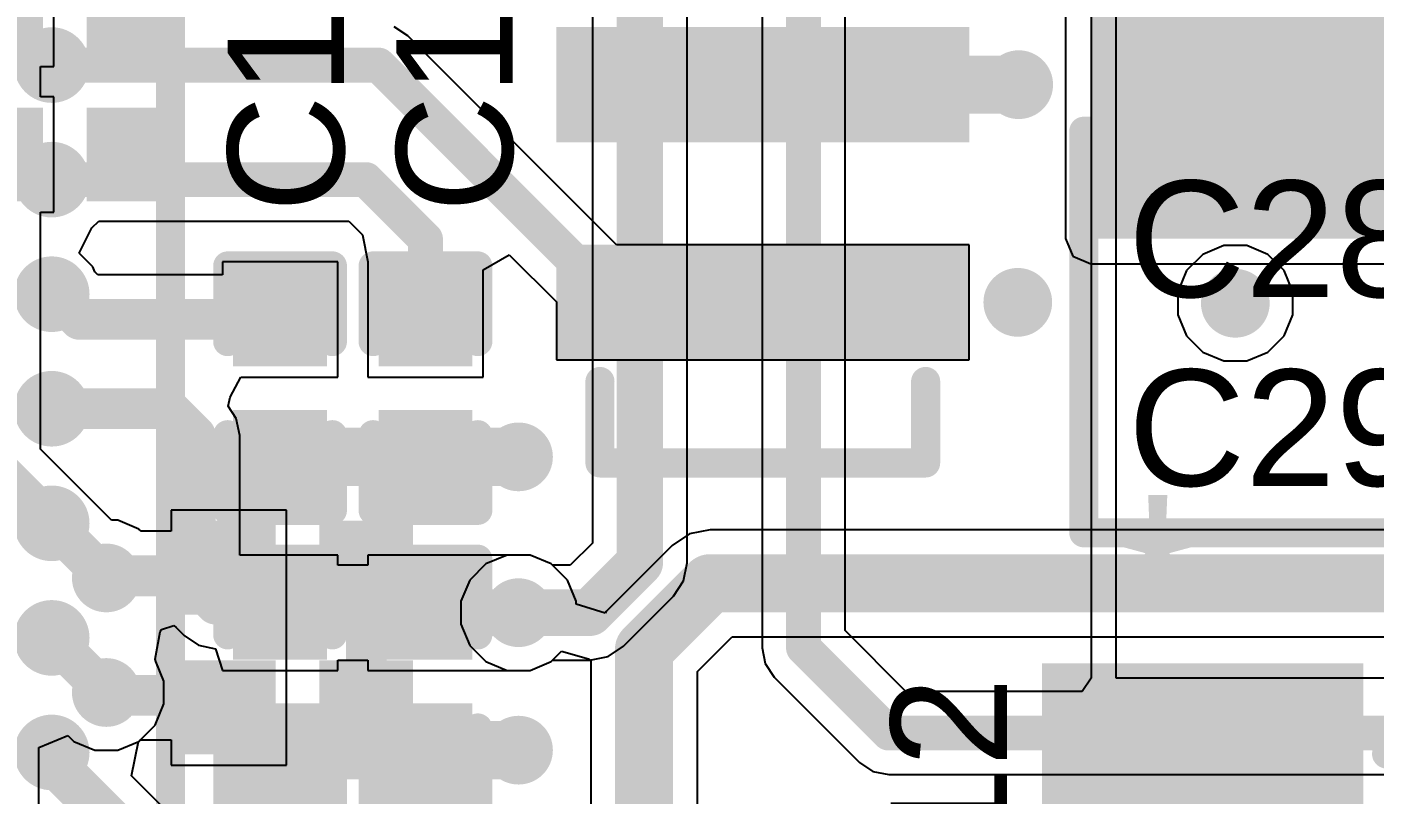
# Model space of a CAD drawing. Header units: millimetres. Extents: x -8 to 96, y -10 to 27.
# Drawn here: x 8.67 to 14.56, y 15.65 to 18.99 of the extents above; entities that cross this region are included whole.
import ezdxf

# ---------------------------------------------------------------- set-up
doc = ezdxf.new("R2010")
doc.units = ezdxf.units.MM
for name, color, linetype in [('BottomLayer', 5, 'Continuous'), ('BottomPaste', 16, 'Continuous'), ('BottomSolder', 6, 'Continuous'), ('TopLayer', 1, 'Continuous'), ('TopOverlay', 2, 'Continuous'), ('TopPaste', 8, 'Continuous'), ('TopSolder', 216, 'Continuous'), ('ViaHoleLayer', 16, 'Continuous')]:
    doc.layers.add(name, color=color, linetype=linetype)
doc.styles.add('Arial', font='', dxfattribs={"height": 0.2})
doc.styles.get('Arial').set_extended_font_data('Arial')

# ---------------------------------------------------------------- blocks, each defined once
blk = doc.blocks.new('C___0201_B_1')
at = {"layer": 'BottomLayer'}
for points in [[(-0.45, 0.15), (-0.15, 0.15), (-0.15, -0.15), (-0.45, -0.15)], [(0.15, 0.15), (0.45, 0.15), (0.45, -0.15), (0.15, -0.15)]]:
    blk.add_hatch(color=5, dxfattribs=at).paths.add_polyline_path(points)
at = {"layer": 'BottomPaste'}
for points in [[(-0.45, 0.15), (-0.15, 0.15), (-0.15, -0.15), (-0.45, -0.15)], [(0.15, 0.15), (0.45, 0.15), (0.45, -0.15), (0.15, -0.15)]]:
    blk.add_hatch(color=16, dxfattribs=at).paths.add_polyline_path(points)
at = {"layer": 'BottomSolder'}
for points in [[(-0.505, 0.205), (-0.095, 0.205), (-0.095, -0.205), (-0.505, -0.205)], [(0.095, 0.205), (0.505, 0.205), (0.505, -0.205), (0.095, -0.205)]]:
    blk.add_hatch(color=6, dxfattribs=at).paths.add_polyline_path(points)
blk = doc.blocks.new('C___0201_B_2')
at = {"layer": 'BottomLayer'}
for points in [[(-0.45, 0.15), (-0.15, 0.15), (-0.15, -0.15), (-0.45, -0.15)], [(0.15, 0.15), (0.45, 0.15), (0.45, -0.15), (0.15, -0.15)]]:
    blk.add_hatch(color=5, dxfattribs=at).paths.add_polyline_path(points)
at = {"layer": 'BottomPaste'}
for points in [[(-0.45, 0.15), (-0.15, 0.15), (-0.15, -0.15), (-0.45, -0.15)], [(0.15, 0.15), (0.45, 0.15), (0.45, -0.15), (0.15, -0.15)]]:
    blk.add_hatch(color=16, dxfattribs=at).paths.add_polyline_path(points)
at = {"layer": 'BottomSolder'}
for points in [[(-0.505, 0.205), (-0.095, 0.205), (-0.095, -0.205), (-0.505, -0.205)], [(0.095, 0.205), (0.505, 0.205), (0.505, -0.205), (0.095, -0.205)]]:
    blk.add_hatch(color=6, dxfattribs=at).paths.add_polyline_path(points)
blk = doc.blocks.new('SMD3213_3P_7')
at = {"layer": 'TopLayer'}
for points in [[(-1.1, 0.8), (-0.8, 0.8), (-0.8, -0.8), (-1.1, -0.8)], [(-0.15, 0.8), (0.15, 0.8), (0.15, -0.8), (-0.15, -0.8)], [(0.8, 0.8), (1.1, 0.8), (1.1, -0.8), (0.8, -0.8)]]:
    blk.add_hatch(color=1, dxfattribs=at).paths.add_polyline_path(points)
at = {"layer": 'TopPaste'}
for points in [[(-1.1, 0.8), (-0.8, 0.8), (-0.8, -0.8), (-1.1, -0.8)], [(-0.15, 0.8), (0.15, 0.8), (0.15, -0.8), (-0.15, -0.8)], [(0.8, 0.8), (1.1, 0.8), (1.1, -0.8), (0.8, -0.8)]]:
    blk.add_hatch(color=8, dxfattribs=at).paths.add_polyline_path(points)
at = {"layer": 'TopSolder'}
for points in [[(-1.2016, 0.9016), (-0.6984, 0.9016), (-0.6984, -0.9016), (-1.2016, -0.9016)], [(-0.2516, 0.9016), (0.2516, 0.9016), (0.2516, -0.9016), (-0.2516, -0.9016)], [(0.6984, 0.9016), (1.2016, 0.9016), (1.2016, -0.9016), (0.6984, -0.9016)]]:
    blk.add_hatch(color=216, dxfattribs=at).paths.add_polyline_path(points)
at = {"layer": 'TopOverlay', "const_width": 0.127}
for points in [[(-0.9652, 0.9652), (-1.0922, 1.0922)], [(-0.8382, 1.0922), (-1.0922, 1.0922)], [(-0.9652, 0.9652), (-0.8382, 1.0922)], [(-1.651, -0.7112), (-1.651, 0.7112)], [(-1.2954, 0.7112), (-1.651, 0.7112)], [(1.651, 0.7112), (1.2954, 0.7112)], [(1.651, -0.7112), (1.651, 0.7112)], [(-1.2954, -0.7112), (-1.651, -0.7112)], [(1.651, -0.7112), (1.2954, -0.7112)]]:
    blk.add_lwpolyline(points, dxfattribs=at)
at = {"layer": 'TopOverlay', "const_width": 0.0635}
for points in [[(-1.124, 1.0922, 1), (-1.0604, 1.0922, 1)], [(-1.124, 1.0922, 1), (-1.0604, 1.0922, 1)], [(-0.87, 1.0922, 1), (-0.8065, 1.0922, 1)], [(-0.87, 1.0922, 1), (-0.8065, 1.0922, 1)], [(-0.997, 0.9652, 1), (-0.9334, 0.9652, 1)], [(-0.997, 0.9652, 1), (-0.9334, 0.9652, 1)], [(-1.6827, 0.7112, 1), (-1.6193, 0.7112, 1)], [(-1.6827, 0.7112, 1), (-1.6193, 0.7112, 1)], [(-1.3272, 0.7112, 1), (-1.2636, 0.7112, 1)], [(1.2636, 0.7112, 1), (1.3272, 0.7112, 1)], [(1.6193, 0.7112, 1), (1.6827, 0.7112, 1)], [(1.6193, 0.7112, 1), (1.6827, 0.7112, 1)], [(-1.6827, -0.7112, 1), (-1.6193, -0.7112, 1)], [(-1.6827, -0.7112, 1), (-1.6193, -0.7112, 1)], [(-1.3272, -0.7112, 1), (-1.2636, -0.7112, 1)], [(1.2636, -0.7112, 1), (1.3272, -0.7112, 1)], [(1.6193, -0.7112, 1), (1.6827, -0.7112, 1)], [(1.6193, -0.7112, 1), (1.6827, -0.7112, 1)]]:
    blk.add_lwpolyline(points, format="xyb", close=True, dxfattribs=at)
blk = doc.blocks.new('82_VFBGA_10')
at = {"layer": 'TopLayer'}
h = blk.add_hatch(color=1, dxfattribs=at)
edge = h.paths.add_edge_path()
edge.add_arc((2.25, 1.25), 0.11, 0, 360)
h = blk.add_hatch(color=1, dxfattribs=at)
edge = h.paths.add_edge_path()
edge.add_arc((2.25, 0.75), 0.11, 0, 360)
h = blk.add_hatch(color=1, dxfattribs=at)
edge = h.paths.add_edge_path()
edge.add_arc((2.25, 0.25), 0.11, 0, 360)
h = blk.add_hatch(color=1, dxfattribs=at)
edge = h.paths.add_edge_path()
edge.add_arc((2.25, -0.25), 0.11, 0, 360)
h = blk.add_hatch(color=1, dxfattribs=at)
edge = h.paths.add_edge_path()
edge.add_arc((2.25, -0.75), 0.11, 0, 360)
h = blk.add_hatch(color=1, dxfattribs=at)
edge = h.paths.add_edge_path()
edge.add_arc((2.25, -1.25), 0.11, 0, 360)
h = blk.add_hatch(color=1, dxfattribs=at)
edge = h.paths.add_edge_path()
edge.add_arc((2.25, -1.75), 0.11, 0, 360)
at = {"layer": 'TopPaste'}
h = blk.add_hatch(color=8, dxfattribs=at)
edge = h.paths.add_edge_path()
edge.add_arc((2.25, 1.25), 0.11, 0, 360)
h = blk.add_hatch(color=8, dxfattribs=at)
edge = h.paths.add_edge_path()
edge.add_arc((2.25, 0.75), 0.11, 0, 360)
h = blk.add_hatch(color=8, dxfattribs=at)
edge = h.paths.add_edge_path()
edge.add_arc((2.25, 0.25), 0.11, 0, 360)
h = blk.add_hatch(color=8, dxfattribs=at)
edge = h.paths.add_edge_path()
edge.add_arc((2.25, -0.25), 0.11, 0, 360)
h = blk.add_hatch(color=8, dxfattribs=at)
edge = h.paths.add_edge_path()
edge.add_arc((2.25, -0.75), 0.11, 0, 360)
h = blk.add_hatch(color=8, dxfattribs=at)
edge = h.paths.add_edge_path()
edge.add_arc((2.25, -1.25), 0.11, 0, 360)
h = blk.add_hatch(color=8, dxfattribs=at)
edge = h.paths.add_edge_path()
edge.add_arc((2.25, -1.75), 0.11, 0, 360)
at = {"layer": 'TopSolder'}
h = blk.add_hatch(color=216, dxfattribs=at)
edge = h.paths.add_edge_path()
edge.add_arc((2.25, 1.25), 0.165, 0, 360)
h = blk.add_hatch(color=216, dxfattribs=at)
edge = h.paths.add_edge_path()
edge.add_arc((2.25, 0.75), 0.165, 0, 360)
h = blk.add_hatch(color=216, dxfattribs=at)
edge = h.paths.add_edge_path()
edge.add_arc((2.25, 0.25), 0.165, 0, 360)
h = blk.add_hatch(color=216, dxfattribs=at)
edge = h.paths.add_edge_path()
edge.add_arc((2.25, -0.25), 0.165, 0, 360)
h = blk.add_hatch(color=216, dxfattribs=at)
edge = h.paths.add_edge_path()
edge.add_arc((2.25, -0.75), 0.165, 0, 360)
h = blk.add_hatch(color=216, dxfattribs=at)
edge = h.paths.add_edge_path()
edge.add_arc((2.25, -1.25), 0.165, 0, 360)
h = blk.add_hatch(color=216, dxfattribs=at)
edge = h.paths.add_edge_path()
edge.add_arc((2.25, -1.75), 0.165, 0, 360)
at = {"layer": 'TopOverlay', "const_width": 0.127}
blk.add_lwpolyline([(2.7686, -2.794), (2.7686, 2.8067)], dxfattribs=at)
blk = doc.blocks.new('TC33X_2_105E_28')
at = {"layer": 'TopLayer'}
for points in [[(-0.8, 2.375), (0.8, 2.375), (0.8, 0.875), (-0.8, 0.875)], [(-1.6, -1.025), (-0.4, -1.025), (-0.4, -2.225), (-1.6, -2.225)], [(0.4, -1.025), (1.6, -1.025), (1.6, -2.225), (0.4, -2.225)]]:
    blk.add_hatch(color=1, dxfattribs=at).paths.add_polyline_path(points)
at = {"layer": 'TopPaste'}
for points in [[(-0.8, 2.375), (0.8, 2.375), (0.8, 0.875), (-0.8, 0.875)], [(-1.6, -1.025), (-0.4, -1.025), (-0.4, -2.225), (-1.6, -2.225)], [(0.4, -1.025), (1.6, -1.025), (1.6, -2.225), (0.4, -2.225)]]:
    blk.add_hatch(color=8, dxfattribs=at).paths.add_polyline_path(points)
at = {"layer": 'TopSolder'}
for points in [[(-0.9016, 2.4766), (0.9016, 2.4766), (0.9016, 0.7734), (-0.9016, 0.7734)], [(-1.7016, -0.9234), (-0.2984, -0.9234), (-0.2984, -2.3266), (-1.7016, -2.3266)], [(0.2984, -0.9234), (1.7016, -0.9234), (1.7016, -2.3266), (0.2984, -2.3266)]]:
    blk.add_hatch(color=216, dxfattribs=at).paths.add_polyline_path(points)
at = {"layer": 'TopOverlay', "const_width": 0.127}
for points in [[(-1.27, 1.6312), (-1.572, 1.3292)], [(-0.97, 1.6312), (-1.27, 1.6312)], [(1.27, 1.6312), (0.97, 1.6312)], [(1.572, 1.3292), (1.27, 1.6312)], [(-1.572, 1.3292), (-1.572, -0.7874)], [(1.572, 1.3292), (1.572, -0.7874)], [(-1.889, -1.5234), (-1.889, -1.7774)], [(-1.762, -1.6504), (-1.889, -1.5234)], [(-1.762, -1.6504), (-1.889, -1.7774)], [(0.1968, -1.9304), (-0.2032, -1.9304)]]:
    blk.add_lwpolyline(points, dxfattribs=at)
at = {"layer": 'TopOverlay', "const_width": 0.0635}
for points in [[(-1.3018, 1.6312, 1), (-1.2383, 1.6312, 1)], [(-1.3018, 1.6312, 1), (-1.2383, 1.6312, 1)], [(-1.0018, 1.6312, 1), (-0.9383, 1.6312, 1)], [(0.9383, 1.6312, 1), (1.0018, 1.6312, 1)], [(1.2383, 1.6312, 1), (1.3018, 1.6312, 1)], [(1.2383, 1.6312, 1), (1.3018, 1.6312, 1)], [(-1.6038, 1.3292, 1), (-1.5403, 1.3292, 1)], [(-1.6038, 1.3292, 1), (-1.5403, 1.3292, 1)], [(1.5403, 1.3292, 1), (1.6038, 1.3292, 1)], [(1.5403, 1.3292, 1), (1.6038, 1.3292, 1)], [(-1.6038, -0.7874, 1), (-1.5403, -0.7874, 1)], [(1.5403, -0.7874, 1), (1.6038, -0.7874, 1)], [(-1.9208, -1.5234, 1), (-1.8573, -1.5234, 1)], [(-1.9208, -1.5234, 1), (-1.8573, -1.5234, 1)], [(-1.7938, -1.6504, 1), (-1.7303, -1.6504, 1)], [(-1.7938, -1.6504, 1), (-1.7303, -1.6504, 1)], [(-1.9208, -1.7774, 1), (-1.8573, -1.7774, 1)], [(-1.9208, -1.7774, 1), (-1.8573, -1.7774, 1)], [(-0.2349, -1.9304, 1), (-0.1714, -1.9304, 1)], [(0.165, -1.9304, 1), (0.2285, -1.9304, 1)]]:
    blk.add_lwpolyline(points, format="xyb", close=True, dxfattribs=at)
blk = doc.blocks.new('C___0201_B_70')
at = {"layer": 'BottomLayer'}
for points in [[(-0.45, 0.15), (-0.15, 0.15), (-0.15, -0.15), (-0.45, -0.15)], [(0.15, 0.15), (0.45, 0.15), (0.45, -0.15), (0.15, -0.15)]]:
    blk.add_hatch(color=5, dxfattribs=at).paths.add_polyline_path(points)
at = {"layer": 'BottomPaste'}
for points in [[(-0.45, 0.15), (-0.15, 0.15), (-0.15, -0.15), (-0.45, -0.15)], [(0.15, 0.15), (0.45, 0.15), (0.45, -0.15), (0.15, -0.15)]]:
    blk.add_hatch(color=16, dxfattribs=at).paths.add_polyline_path(points)
at = {"layer": 'BottomSolder'}
for points in [[(-0.505, 0.205), (-0.095, 0.205), (-0.095, -0.205), (-0.505, -0.205)], [(0.095, 0.205), (0.505, 0.205), (0.505, -0.205), (0.095, -0.205)]]:
    blk.add_hatch(color=6, dxfattribs=at).paths.add_polyline_path(points)
blk = doc.blocks.new('C___0201_73')
at = {"layer": 'TopLayer'}
for points in [[(-0.45, 0.15), (-0.15, 0.15), (-0.15, -0.15), (-0.45, -0.15)], [(0.15, 0.15), (0.45, 0.15), (0.45, -0.15), (0.15, -0.15)]]:
    blk.add_hatch(color=1, dxfattribs=at).paths.add_polyline_path(points)
at = {"layer": 'TopPaste'}
for points in [[(-0.45, 0.15), (-0.15, 0.15), (-0.15, -0.15), (-0.45, -0.15)], [(0.15, 0.15), (0.45, 0.15), (0.45, -0.15), (0.15, -0.15)]]:
    blk.add_hatch(color=8, dxfattribs=at).paths.add_polyline_path(points)
at = {"layer": 'TopSolder'}
for points in [[(-0.505, 0.205), (-0.095, 0.205), (-0.095, -0.205), (-0.505, -0.205)], [(0.095, 0.205), (0.505, 0.205), (0.505, -0.205), (0.095, -0.205)]]:
    blk.add_hatch(color=216, dxfattribs=at).paths.add_polyline_path(points)
at = {"layer": 'TopOverlay', "const_width": 0.127}
for points in [[(-0.2032, 0.2286), (-0.5334, 0.2286)], [(-0.5334, -0.2286), (-0.5334, 0.2286)], [(0.5334, 0.2286), (0.2032, 0.2286)], [(0.5334, -0.2286), (0.5334, 0.2286)], [(-0.2032, -0.2286), (-0.5334, -0.2286)], [(0.5334, -0.2286), (0.2032, -0.2286)]]:
    blk.add_lwpolyline(points, dxfattribs=at)
at = {"layer": 'TopOverlay', "const_width": 0.0635}
for points in [[(-0.5651, 0.2286, 1), (-0.5016, 0.2286, 1)], [(-0.5651, 0.2286, 1), (-0.5016, 0.2286, 1)], [(-0.2349, 0.2286, 1), (-0.1714, 0.2286, 1)], [(0.1714, 0.2286, 1), (0.2349, 0.2286, 1)], [(0.5016, 0.2286, 1), (0.5651, 0.2286, 1)], [(0.5016, 0.2286, 1), (0.5651, 0.2286, 1)], [(-0.5651, -0.2286, 1), (-0.5016, -0.2286, 1)], [(-0.5651, -0.2286, 1), (-0.5016, -0.2286, 1)], [(-0.2349, -0.2286, 1), (-0.1714, -0.2286, 1)], [(0.1714, -0.2286, 1), (0.2349, -0.2286, 1)], [(0.5016, -0.2286, 1), (0.5651, -0.2286, 1)], [(0.5016, -0.2286, 1), (0.5651, -0.2286, 1)]]:
    blk.add_lwpolyline(points, format="xyb", close=True, dxfattribs=at)
blk = doc.blocks.new('C___0201_74')
at = {"layer": 'TopLayer'}
for points in [[(-0.45, 0.15), (-0.15, 0.15), (-0.15, -0.15), (-0.45, -0.15)], [(0.15, 0.15), (0.45, 0.15), (0.45, -0.15), (0.15, -0.15)]]:
    blk.add_hatch(color=1, dxfattribs=at).paths.add_polyline_path(points)
at = {"layer": 'TopPaste'}
for points in [[(-0.45, 0.15), (-0.15, 0.15), (-0.15, -0.15), (-0.45, -0.15)], [(0.15, 0.15), (0.45, 0.15), (0.45, -0.15), (0.15, -0.15)]]:
    blk.add_hatch(color=8, dxfattribs=at).paths.add_polyline_path(points)
at = {"layer": 'TopSolder'}
for points in [[(-0.505, 0.205), (-0.095, 0.205), (-0.095, -0.205), (-0.505, -0.205)], [(0.095, 0.205), (0.505, 0.205), (0.505, -0.205), (0.095, -0.205)]]:
    blk.add_hatch(color=216, dxfattribs=at).paths.add_polyline_path(points)
at = {"layer": 'TopOverlay', "const_width": 0.127}
for points in [[(-0.5334, -0.2286), (-0.5334, 0.2286)], [(-0.2032, 0.2286), (-0.5334, 0.2286)], [(0.5334, 0.2286), (0.2032, 0.2286)], [(0.5334, -0.2286), (0.5334, 0.2286)], [(-0.2032, -0.2286), (-0.5334, -0.2286)], [(0.5334, -0.2286), (0.2032, -0.2286)]]:
    blk.add_lwpolyline(points, dxfattribs=at)
at = {"layer": 'TopOverlay', "const_width": 0.0635}
for points in [[(-0.5651, 0.2286, 1), (-0.5016, 0.2286, 1)], [(-0.5651, 0.2286, 1), (-0.5016, 0.2286, 1)], [(-0.2349, 0.2286, 1), (-0.1714, 0.2286, 1)], [(0.1714, 0.2286, 1), (0.2349, 0.2286, 1)], [(0.5016, 0.2286, 1), (0.5651, 0.2286, 1)], [(0.5016, 0.2286, 1), (0.5651, 0.2286, 1)], [(-0.5651, -0.2286, 1), (-0.5016, -0.2286, 1)], [(-0.5651, -0.2286, 1), (-0.5016, -0.2286, 1)], [(-0.2349, -0.2286, 1), (-0.1714, -0.2286, 1)], [(0.1714, -0.2286, 1), (0.2349, -0.2286, 1)], [(0.5016, -0.2286, 1), (0.5651, -0.2286, 1)], [(0.5016, -0.2286, 1), (0.5651, -0.2286, 1)]]:
    blk.add_lwpolyline(points, format="xyb", close=True, dxfattribs=at)
blk = doc.blocks.new('C___0201_79')
at = {"layer": 'TopLayer'}
for points in [[(-0.45, 0.15), (-0.15, 0.15), (-0.15, -0.15), (-0.45, -0.15)], [(0.15, 0.15), (0.45, 0.15), (0.45, -0.15), (0.15, -0.15)]]:
    blk.add_hatch(color=1, dxfattribs=at).paths.add_polyline_path(points)
at = {"layer": 'TopPaste'}
for points in [[(-0.45, 0.15), (-0.15, 0.15), (-0.15, -0.15), (-0.45, -0.15)], [(0.15, 0.15), (0.45, 0.15), (0.45, -0.15), (0.15, -0.15)]]:
    blk.add_hatch(color=8, dxfattribs=at).paths.add_polyline_path(points)
at = {"layer": 'TopSolder'}
for points in [[(-0.505, 0.205), (-0.095, 0.205), (-0.095, -0.205), (-0.505, -0.205)], [(0.095, 0.205), (0.505, 0.205), (0.505, -0.205), (0.095, -0.205)]]:
    blk.add_hatch(color=216, dxfattribs=at).paths.add_polyline_path(points)
at = {"layer": 'TopOverlay', "const_width": 0.127}
for points in [[(-0.5334, 0.2286), (-0.2032, 0.2286)], [(-0.5334, 0.2286), (-0.5334, -0.2286)], [(0.2032, 0.2286), (0.5334, 0.2286)], [(0.5334, 0.2286), (0.5334, -0.2286)], [(-0.5334, -0.2286), (-0.2032, -0.2286)], [(0.2032, -0.2286), (0.5334, -0.2286)]]:
    blk.add_lwpolyline(points, dxfattribs=at)
at = {"layer": 'TopOverlay', "const_width": 0.0635}
for points in [[(-0.5651, 0.2286, 1), (-0.5016, 0.2286, 1)], [(-0.5651, 0.2286, 1), (-0.5016, 0.2286, 1)], [(-0.2349, 0.2286, 1), (-0.1714, 0.2286, 1)], [(0.1714, 0.2286, 1), (0.2349, 0.2286, 1)], [(0.5016, 0.2286, 1), (0.5651, 0.2286, 1)], [(0.5016, 0.2286, 1), (0.5651, 0.2286, 1)], [(-0.5651, -0.2286, 1), (-0.5016, -0.2286, 1)], [(-0.5651, -0.2286, 1), (-0.5016, -0.2286, 1)], [(-0.2349, -0.2286, 1), (-0.1714, -0.2286, 1)], [(0.1714, -0.2286, 1), (0.2349, -0.2286, 1)], [(0.5016, -0.2286, 1), (0.5651, -0.2286, 1)], [(0.5016, -0.2286, 1), (0.5651, -0.2286, 1)]]:
    blk.add_lwpolyline(points, format="xyb", close=True, dxfattribs=at)
blk = doc.blocks.new('C___0201_81')
at = {"layer": 'TopLayer'}
for points in [[(-0.45, 0.15), (-0.15, 0.15), (-0.15, -0.15), (-0.45, -0.15)], [(0.15, 0.15), (0.45, 0.15), (0.45, -0.15), (0.15, -0.15)]]:
    blk.add_hatch(color=1, dxfattribs=at).paths.add_polyline_path(points)
at = {"layer": 'TopPaste'}
for points in [[(-0.45, 0.15), (-0.15, 0.15), (-0.15, -0.15), (-0.45, -0.15)], [(0.15, 0.15), (0.45, 0.15), (0.45, -0.15), (0.15, -0.15)]]:
    blk.add_hatch(color=8, dxfattribs=at).paths.add_polyline_path(points)
at = {"layer": 'TopSolder'}
for points in [[(-0.505, 0.205), (-0.095, 0.205), (-0.095, -0.205), (-0.505, -0.205)], [(0.095, 0.205), (0.505, 0.205), (0.505, -0.205), (0.095, -0.205)]]:
    blk.add_hatch(color=216, dxfattribs=at).paths.add_polyline_path(points)
at = {"layer": 'TopOverlay', "const_width": 0.127}
for points in [[(-0.5334, 0.2286), (-0.2032, 0.2286)], [(-0.5334, 0.2286), (-0.5334, -0.2286)], [(0.2032, 0.2286), (0.5334, 0.2286)], [(0.5334, 0.2286), (0.5334, -0.2286)], [(-0.5334, -0.2286), (-0.2032, -0.2286)], [(0.2032, -0.2286), (0.5334, -0.2286)]]:
    blk.add_lwpolyline(points, dxfattribs=at)
at = {"layer": 'TopOverlay', "const_width": 0.0635}
for points in [[(-0.5651, 0.2286, 1), (-0.5016, 0.2286, 1)], [(-0.5651, 0.2286, 1), (-0.5016, 0.2286, 1)], [(-0.2349, 0.2286, 1), (-0.1714, 0.2286, 1)], [(0.1714, 0.2286, 1), (0.2349, 0.2286, 1)], [(0.5016, 0.2286, 1), (0.5651, 0.2286, 1)], [(0.5016, 0.2286, 1), (0.5651, 0.2286, 1)], [(-0.5651, -0.2286, 1), (-0.5016, -0.2286, 1)], [(-0.5651, -0.2286, 1), (-0.5016, -0.2286, 1)], [(-0.2349, -0.2286, 1), (-0.1714, -0.2286, 1)], [(0.1714, -0.2286, 1), (0.2349, -0.2286, 1)], [(0.5016, -0.2286, 1), (0.5651, -0.2286, 1)], [(0.5016, -0.2286, 1), (0.5651, -0.2286, 1)]]:
    blk.add_lwpolyline(points, format="xyb", close=True, dxfattribs=at)
blk = doc.blocks.new('C___0201_B_84')
at = {"layer": 'BottomLayer'}
for points in [[(-0.45, 0.15), (-0.15, 0.15), (-0.15, -0.15), (-0.45, -0.15)], [(0.15, 0.15), (0.45, 0.15), (0.45, -0.15), (0.15, -0.15)]]:
    blk.add_hatch(color=5, dxfattribs=at).paths.add_polyline_path(points)
at = {"layer": 'BottomPaste'}
for points in [[(-0.45, 0.15), (-0.15, 0.15), (-0.15, -0.15), (-0.45, -0.15)], [(0.15, 0.15), (0.45, 0.15), (0.45, -0.15), (0.15, -0.15)]]:
    blk.add_hatch(color=16, dxfattribs=at).paths.add_polyline_path(points)
at = {"layer": 'BottomSolder'}
for points in [[(-0.505, 0.205), (-0.095, 0.205), (-0.095, -0.205), (-0.505, -0.205)], [(0.095, 0.205), (0.505, 0.205), (0.505, -0.205), (0.095, -0.205)]]:
    blk.add_hatch(color=6, dxfattribs=at).paths.add_polyline_path(points)

msp = doc.modelspace()

# ---------------------------------------------------------------- hatches: boundary and pattern name
at = {"layer": 'BottomLayer'}
h = msp.add_hatch(color=5, dxfattribs=at)
edge = h.paths.add_edge_path()
edge.add_arc((13.0048, 18.7422), 0.15, 0, 360)
h = msp.add_hatch(color=5, dxfattribs=at)
edge = h.paths.add_edge_path()
edge.add_arc((13.0008, 17.7922), 0.15, 0, 360)
h = msp.add_hatch(color=5, dxfattribs=at)
edge = h.paths.add_edge_path()
edge.add_arc((13.9508, 17.7882), 0.15, 0, 360)
h = msp.add_hatch(color=5, dxfattribs=at)
edge = h.paths.add_edge_path()
edge.add_arc((10.8204, 17.1178), 0.15, 0, 360)
h = msp.add_hatch(color=5, dxfattribs=at)
edge = h.paths.add_edge_path()
edge.add_arc((9.0201, 16.5895), 0.15, 0, 360)
h = msp.add_hatch(color=5, dxfattribs=at)
edge = h.paths.add_edge_path()
edge.add_arc((10.8204, 16.4378), 0.15, 0, 360)
h = msp.add_hatch(color=5, dxfattribs=at)
edge = h.paths.add_edge_path()
edge.add_arc((9.0201, 16.0895), 0.15, 0, 360)
h = msp.add_hatch(color=5, dxfattribs=at)
edge = h.paths.add_edge_path()
edge.add_arc((10.8204, 15.8378), 0.15, 0, 360)
at = {"layer": 'TopLayer'}
msp.add_hatch(color=1, dxfattribs=at).paths.add_polyline_path([(15.4273, 19.8708), (13.3191, 19.8708), (13.3191, 18.0708), (15.4273, 18.0708)])
h = msp.add_hatch(color=1, dxfattribs=at)
edge = h.paths.add_edge_path()
edge.add_arc((13.0048, 18.7422), 0.15, 0, 360)
h = msp.add_hatch(color=1, dxfattribs=at)
edge = h.paths.add_edge_path()
edge.add_arc((13.0008, 17.7922), 0.15, 0, 360)
h = msp.add_hatch(color=1, dxfattribs=at)
edge = h.paths.add_edge_path()
edge.add_arc((13.9508, 17.7882), 0.15, 0, 360)
h = msp.add_hatch(color=1, dxfattribs=at)
edge = h.paths.add_edge_path()
edge.add_arc((10.8204, 17.1178), 0.15, 0, 360)
h = msp.add_hatch(color=1, dxfattribs=at)
edge = h.paths.add_edge_path()
edge.add_arc((9.0201, 16.5895), 0.15, 0, 360)
h = msp.add_hatch(color=1, dxfattribs=at)
edge = h.paths.add_edge_path()
edge.add_arc((10.8204, 16.4378), 0.15, 0, 360)
h = msp.add_hatch(color=1, dxfattribs=at)
edge = h.paths.add_edge_path()
edge.add_arc((9.0201, 16.0895), 0.15, 0, 360)
h = msp.add_hatch(color=1, dxfattribs=at)
edge = h.paths.add_edge_path()
edge.add_arc((10.8204, 15.8378), 0.15, 0, 360)
at = {"layer": 'ViaHoleLayer'}
h = msp.add_hatch(color=16, dxfattribs=at)
edge = h.paths.add_edge_path()
edge.add_arc((13.0048, 18.7422), 0.075, 0, 360)
h = msp.add_hatch(color=16, dxfattribs=at)
edge = h.paths.add_edge_path()
edge.add_arc((13.0008, 17.7922), 0.075, 0, 360)
h = msp.add_hatch(color=16, dxfattribs=at)
edge = h.paths.add_edge_path()
edge.add_arc((13.9508, 17.7882), 0.075, 0, 360)
h = msp.add_hatch(color=16, dxfattribs=at)
edge = h.paths.add_edge_path()
edge.add_arc((10.8204, 17.1178), 0.075, 0, 360)
h = msp.add_hatch(color=16, dxfattribs=at)
edge = h.paths.add_edge_path()
edge.add_arc((9.0201, 16.5895), 0.075, 0, 360)
h = msp.add_hatch(color=16, dxfattribs=at)
edge = h.paths.add_edge_path()
edge.add_arc((10.8204, 16.4378), 0.075, 0, 360)
h = msp.add_hatch(color=16, dxfattribs=at)
edge = h.paths.add_edge_path()
edge.add_arc((9.0201, 16.0895), 0.075, 0, 360)
h = msp.add_hatch(color=16, dxfattribs=at)
edge = h.paths.add_edge_path()
edge.add_arc((10.8204, 15.8378), 0.075, 0, 360)

# ---------------------------------------------------------------- linework, layer by layer
at = {"layer": 'BottomLayer'}
for p, q in [((11.8837, 22.4594), (11.8837, 16.2848)), ((12.2463, 16.3599), (12.2463, 22.4329)), ((13.3207, 21.5381), (13.3207, 16.1514)), ((13.4307, 16.1514), (13.4307, 21.5837)), ((8.7904, 18.8208), (8.7904, 19.324)), ((11.5572, 16.6559), (11.5572, 19.3494)), ((11.1429, 19.2636), (11.1429, 16.7417)), ((8.733, 18.689), (8.733, 18.8208)), ((8.733, 18.8208), (8.7904, 18.8208)), ((8.7904, 18.689), (8.733, 18.689)), ((8.7904, 18.1858), (8.7904, 18.689)), ((8.733, 17.1513), (8.733, 18.1858)), ((8.733, 18.1858), (8.7904, 18.1858)), ((13.9008, 18.0398), (13.8083, 18.0015)), ((14.0009, 18.0398), (13.9008, 18.0398)), ((14.0934, 18.0015), (14.0009, 18.0398)), ((13.8083, 18.0015), (13.7375, 17.9308)), ((14.1641, 17.9308), (14.0934, 18.0015)), ((13.7375, 17.9308), (13.6992, 17.8383)), ((14.2024, 17.8383), (14.1641, 17.9308)), ((13.6992, 17.8383), (13.6992, 17.7382)), ((14.2024, 17.7382), (14.2024, 17.8383)), ((13.6992, 17.7382), (13.7375, 17.6457)), ((14.1641, 17.6457), (14.2024, 17.7382)), ((13.7375, 17.6457), (13.8083, 17.5749)), ((14.0934, 17.5749), (14.1641, 17.6457)), ((13.8083, 17.5749), (13.9008, 17.5366)), ((13.9008, 17.5366), (14.0009, 17.5366)), ((14.0009, 17.5366), (14.0934, 17.5749)), ((9.0432, 16.8411), (8.733, 17.1513)), ((9.8068, 16.8856), (9.3036, 16.8856)), ((9.3036, 16.8856), (9.3036, 16.7929)), ((9.8068, 16.3824), (9.8068, 16.8856)), ((9.0701, 16.8411), (9.0432, 16.8411)), ((9.1626, 16.8028), (9.0701, 16.8411)), ((9.1726, 16.7929), (9.1626, 16.8028)), ((9.3036, 16.7929), (9.1726, 16.7929)), ((11.1429, 16.7417), (11.0462, 16.645)), ((10.6779, 16.6511), (10.6071, 16.5803)), ((10.7704, 16.6894), (10.6779, 16.6511)), ((10.8705, 16.6894), (10.7704, 16.6894)), ((10.9629, 16.6511), (10.8705, 16.6894)), ((10.969, 16.645), (10.9629, 16.6511)), ((11.5415, 16.5766), (11.5572, 16.6559)), ((11.5572, 16.6559), (11.5572, 16.6559)), ((11.0462, 16.645), (10.969, 16.645)), ((10.6071, 16.5803), (10.5688, 16.4879)), ((11.4965, 16.5094), (11.5415, 16.5766)), ((10.5688, 16.4879), (10.5688, 16.3878)), ((11.2785, 16.2913), (11.4965, 16.5094)), ((11.4965, 16.5094), (11.4965, 16.5094)), ((9.8068, 16.276), (9.8068, 16.3824)), ((9.8068, 16.3824), (9.8068, 16.3824)), ((10.5688, 16.3878), (10.6071, 16.2953)), ((12.5123, 16.0939), (12.2463, 16.3599)), ((9.8068, 15.7728), (9.8068, 16.276)), ((9.8068, 16.276), (9.8068, 16.276)), ((10.6071, 16.2953), (10.6779, 16.2245)), ((11.132, 16.2306), (11.2113, 16.2464)), ((11.2113, 16.2464), (11.2785, 16.2913)), ((11.8837, 16.2848), (11.8975, 16.2154)), ((10.6779, 16.2245), (10.7704, 16.1862)), ((10.7704, 16.1862), (10.8705, 16.1862)), ((10.8705, 16.1862), (10.9629, 16.2245)), ((10.9629, 16.2245), (10.969, 16.2306)), ((10.969, 16.2306), (11.132, 16.2306)), ((11.132, 16.2306), (11.132, 16.2306)), ((11.8975, 16.2154), (11.9368, 16.1566)), ((11.9368, 16.1566), (12.309, 15.7844)), ((13.3207, 16.1514), (13.2823, 16.0939)), ((16.2341, 16.1514), (13.4307, 16.1514)), ((13.2823, 16.0939), (12.5123, 16.0939)), ((8.7248, 15.8494), (8.8518, 15.902)), ((8.8518, 15.902), (8.8776, 15.8762)), ((8.7248, 13.1269), (8.7248, 15.8494)), ((8.8776, 15.8762), (8.9701, 15.8379)), ((8.9701, 15.8379), (9.0701, 15.8379)), ((9.0701, 15.8379), (9.1626, 15.8762)), ((9.1626, 15.8762), (9.1687, 15.8823)), ((9.1687, 15.8823), (9.3036, 15.8823)), ((9.3036, 15.8823), (9.3036, 15.7728)), ((9.3036, 15.7728), (9.8068, 15.7728)), ((12.309, 15.7844), (12.3678, 15.7451)), ((12.3678, 15.7451), (12.4372, 15.7313)), ((12.4372, 15.7313), (15.0588, 15.7313))]:
    msp.add_line(p, q, dxfattribs=at)
for points, const_width in [([(12.065, 16.2848), (12.065, 22.5345)], 0.1524), ([(11.35, 16.6559), (11.35, 19.3494)], 0.2032), ([(8.5388, 17.0708), (9.0201, 16.5895)], 0.1778), ([(9.5198, 16.5986), (9.5552, 16.634)], 0.1778), ([(10.1552, 16.0244), (10.1552, 16.634)], 0.1778), ([(11.132, 16.4378), (11.35, 16.6559)], 0.2032), ([(9.0201, 16.5895), (9.0292, 16.5986)], 0.1778), ([(9.0292, 16.5986), (9.5198, 16.5986)], 0.1778), ([(10.8204, 16.4378), (11.132, 16.4378)], 0.2032), ([(12.065, 16.2848), (12.4372, 15.9126)], 0.1524), ([(9.0201, 16.0895), (9.0331, 16.0766)], 0.1778), ([(9.0331, 16.0766), (9.5031, 16.0766)], 0.1778), ([(9.5031, 16.0766), (9.5552, 16.0244)], 0.1778), ([(12.4372, 15.9126), (15.1339, 15.9126)], 0.1524)]:
    msp.add_lwpolyline(points, dxfattribs=dict(at, const_width=const_width))
for points, const_width in [([(9.5108, 16.634, 1), (9.5997, 16.634, 1)], 0.0889), ([(10.1108, 16.634, 1), (10.1997, 16.634, 1)], 0.0889), ([(11.2992, 16.6559, 1), (11.4008, 16.6559, 1)], 0.1016), ([(11.2992, 16.6559, 1), (11.4008, 16.6559, 1)], 0.1016), ([(8.9756, 16.5895, 1), (9.0645, 16.5895, 1)], 0.0889), ([(8.9756, 16.5895, 1), (9.0645, 16.5895, 1)], 0.0889), ([(8.9847, 16.5986, 1), (9.0736, 16.5986, 1)], 0.0889), ([(8.9847, 16.5986, 1), (9.0736, 16.5986, 1)], 0.0889), ([(9.4754, 16.5986, 1), (9.5643, 16.5986, 1)], 0.0889), ([(9.4754, 16.5986, 1), (9.5643, 16.5986, 1)], 0.0889), ([(10.7696, 16.4378, 1), (10.8712, 16.4378, 1)], 0.1016), ([(11.0812, 16.4378, 1), (11.1828, 16.4378, 1)], 0.1016), ([(11.0812, 16.4378, 1), (11.1828, 16.4378, 1)], 0.1016), ([(12.0269, 16.2848, 1), (12.1031, 16.2848, 1)], 0.0762), ([(12.0269, 16.2848, 1), (12.1031, 16.2848, 1)], 0.0762), ([(8.9756, 16.0895, 1), (9.0645, 16.0895, 1)], 0.0889), ([(8.9886, 16.0766, 1), (9.0775, 16.0766, 1)], 0.0889), ([(8.9886, 16.0766, 1), (9.0775, 16.0766, 1)], 0.0889), ([(9.4586, 16.0766, 1), (9.5475, 16.0766, 1)], 0.0889), ([(9.4586, 16.0766, 1), (9.5475, 16.0766, 1)], 0.0889), ([(9.5108, 16.0244, 1), (9.5997, 16.0244, 1)], 0.0889), ([(10.1108, 16.0244, 1), (10.1997, 16.0244, 1)], 0.0889), ([(12.3991, 15.9126, 1), (12.4753, 15.9126, 1)], 0.0762), ([(12.3991, 15.9126, 1), (12.4753, 15.9126, 1)], 0.0762)]:
    msp.add_lwpolyline(points, format="xyb", close=True, dxfattribs=dict(at, const_width=const_width))
at = {"layer": 'TopLayer'}
for p, q in [((13.2092, 19.8691), (13.2092, 18.0708)), ((10.3367, 18.956), (10.2779, 18.9953)), ((11.2489, 18.0438), (10.3367, 18.956)), ((8.9576, 18.1172), (8.9869, 18.1465)), ((8.9869, 18.1465), (10.0789, 18.1465)), ((10.0789, 18.1465), (10.1388, 18.0866)), ((8.9017, 18.0072), (8.9576, 18.1172)), ((10.1388, 18.0866), (10.1624, 17.9694)), ((13.2092, 18.0708), (13.2414, 17.9931)), ((8.9612, 17.9477), (8.9017, 18.0072)), ((12.7888, 18.0438), (11.2489, 18.0438)), ((12.7888, 17.5406), (12.7888, 18.0438)), ((8.9705, 17.9252), (8.9612, 17.9477)), ((10.0306, 17.9694), (9.5274, 17.9694)), ((9.5274, 17.9694), (9.5274, 17.912)), ((10.0306, 17.4662), (10.0306, 17.9694)), ((10.1624, 17.9694), (10.1624, 17.9694)), ((10.1624, 17.9694), (10.1624, 17.4662)), ((10.6656, 17.9348), (10.7799, 18.0001)), ((10.7799, 18.0001), (10.9856, 17.7944)), ((13.2414, 17.9931), (13.3191, 17.9608)), ((13.3191, 17.9608), (15.4273, 17.9608)), ((8.9837, 17.912), (8.9705, 17.9252)), ((9.5274, 17.912), (8.9837, 17.912)), ((10.6656, 17.4662), (10.6656, 17.9348)), ((10.9856, 17.7944), (10.9856, 17.5406)), ((10.9856, 17.5406), (12.7888, 17.5406)), ((9.5611, 17.3778), (9.608, 17.4662)), ((9.608, 17.4662), (10.0306, 17.4662)), ((10.1624, 17.4662), (10.6656, 17.4662)), ((9.5522, 17.3392), (9.5611, 17.3778)), ((9.5879, 17.2859), (9.5522, 17.3392)), ((9.6026, 17.2116), (9.5879, 17.2859)), ((9.6026, 16.6894), (9.6026, 17.2116)), ((9.6026, 17.2116), (9.6026, 17.2116)), ((11.5674, 16.7814), (11.4918, 16.7309)), ((11.6566, 16.7992), (11.5674, 16.7814)), ((15.5751, 16.7992), (11.6566, 16.7992)), ((11.4918, 16.7309), (11.2037, 16.4429)), ((10.0306, 16.6894), (9.6026, 16.6894)), ((10.0306, 16.645), (10.0306, 16.6894)), ((10.6656, 16.6894), (10.1624, 16.6894)), ((10.1624, 16.6894), (10.1624, 16.645)), ((10.8705, 16.6894), (10.6656, 16.6894)), ((10.6656, 16.6894), (10.6656, 16.6894)), ((10.9629, 16.6511), (10.8705, 16.6894)), ((11.0337, 16.5803), (10.9629, 16.6511)), ((10.1624, 16.645), (10.0306, 16.645)), ((11.072, 16.4879), (11.0337, 16.5803)), ((11.072, 16.4743), (11.072, 16.4879)), ((11.199, 16.4358), (11.072, 16.4743)), ((11.2037, 16.4429), (11.199, 16.4358)), ((9.2556, 16.3549), (9.2606, 16.3651)), ((9.2606, 16.3651), (9.3144, 16.3815)), ((9.3144, 16.3815), (9.3251, 16.3728)), ((9.3251, 16.3728), (9.3603, 16.3376)), ((9.234, 16.2355), (9.2556, 16.3549)), ((9.3603, 16.3376), (9.4234, 16.2955)), ((11.6016, 16.1815), (11.7532, 16.333)), ((11.7532, 16.333), (15.0791, 16.333)), ((9.4234, 16.2955), (9.4977, 16.2807)), ((9.4977, 16.2807), (9.5274, 16.1862)), ((10.9629, 16.2245), (11.0085, 16.2701)), ((11.0085, 16.2701), (11.1262, 16.237)), ((9.2363, 16.225), (9.234, 16.2355)), ((9.2717, 16.1396), (9.2363, 16.225)), ((9.5274, 16.1862), (10.0306, 16.1862)), ((10.0306, 16.1862), (10.0306, 16.2306)), ((10.0306, 16.2306), (10.1624, 16.2306)), ((10.1624, 16.2306), (10.1624, 16.1862)), ((10.1624, 16.1862), (10.6656, 16.1862)), ((10.6656, 16.1862), (10.6656, 16.1862)), ((10.6656, 16.1862), (10.6656, 16.1862)), ((10.6656, 16.1862), (10.8705, 16.1862)), ((10.8705, 16.1862), (10.9629, 16.2245)), ((11.1262, 16.237), (11.1355, 16.2311)), ((11.1355, 16.2311), (11.1355, 14.8341)), ((11.6016, 14.3425), (11.6016, 16.1815)), ((9.2717, 16.0395), (9.2717, 16.1396)), ((9.2334, 15.947), (9.2717, 16.0395)), ((9.1626, 15.8762), (9.2334, 15.947)), ((9.1306, 15.7255), (9.1604, 15.8753)), ((9.1604, 15.8753), (9.1626, 15.8762)), ((9.7464, 15.1097), (9.1306, 15.7255))]:
    msp.add_line(p, q, dxfattribs=at)
for points, const_width in [([(8.7818, 18.8278), (10.2086, 18.8278)], 0.1524), ([(10.2086, 18.8278), (11.1634, 17.873)], 0.1524), ([(11.8872, 18.7422), (13.0048, 18.7422)], 0.254), ([(8.7818, 18.3278), (10.154, 18.3278)], 0.1524), ([(10.154, 18.3278), (10.414, 18.0678)], 0.1524), ([(10.414, 17.7178), (10.414, 18.0678)], 0.1524), ([(11.1634, 17.866), (11.1634, 17.873)], 0.1524), ([(8.7818, 17.8278), (8.7932, 17.8278)], 0.1778), ([(8.7932, 17.8278), (8.9032, 17.7178)], 0.1778), ([(11.1634, 17.866), (11.2372, 17.7922)], 0.1524), ([(11.2372, 17.7922), (11.8872, 17.7922)], 0.1524), ([(8.9032, 17.7178), (9.779, 17.7178)], 0.1778), ([(8.7818, 17.3278), (9.2922, 17.3278)], 0.1778), ([(9.2922, 17.3278), (9.4084, 17.2116)], 0.1778), ([(9.4084, 16.5642), (9.4084, 17.2116)], 0.1778), ([(9.779, 17.1178), (10.414, 17.1178)], 0.254), ([(10.414, 17.1178), (10.8204, 17.1178)], 0.254), ([(8.7818, 16.8278), (9.0201, 16.5895)], 0.1778), ([(9.4084, 16.5642), (9.4977, 16.475)], 0.1778), ([(11.3686, 16.278), (11.6566, 16.5661)], 0.254), ([(11.6566, 16.5661), (15.8082, 16.5661)], 0.254), ([(9.4977, 16.475), (9.7419, 16.475)], 0.1778), ([(9.7419, 16.475), (9.779, 16.4378)], 0.1524), ([(9.779, 16.4378), (10.414, 16.4378)], 0.2032), ([(10.414, 16.4378), (10.8204, 16.4378)], 0.2032), ([(8.7818, 16.3278), (9.0201, 16.0895)], 0.1778), ([(11.3686, 14.0559), (11.3686, 16.278)], 0.254), ([(9.779, 15.8378), (10.414, 15.8378)], 0.254), ([(10.414, 15.8378), (10.8204, 15.8378)], 0.254), ([(8.7818, 15.8278), (8.7869, 15.8228)], 0.1935), ([(8.7869, 15.7832), (8.7869, 15.8228)], 0.1935), ([(8.7869, 15.7832), (9.6034, 14.9667)], 0.1935)]:
    msp.add_lwpolyline(points, dxfattribs=dict(at, const_width=const_width))
for points, const_width in [([(8.7437, 18.8278, 1), (8.8199, 18.8278, 1)], 0.0762), ([(10.1705, 18.8278, 1), (10.2467, 18.8278, 1)], 0.0762), ([(10.1705, 18.8278, 1), (10.2467, 18.8278, 1)], 0.0762), ([(11.8237, 18.7422, 1), (11.9507, 18.7422, 1)], 0.127), ([(12.9413, 18.7422, 1), (13.0683, 18.7422, 1)], 0.127), ([(8.7437, 18.3278, 1), (8.8199, 18.3278, 1)], 0.0762), ([(10.1159, 18.3278, 1), (10.1921, 18.3278, 1)], 0.0762), ([(10.1159, 18.3278, 1), (10.1921, 18.3278, 1)], 0.0762), ([(10.3759, 18.0678, 1), (10.4521, 18.0678, 1)], 0.0762), ([(10.3759, 18.0678, 1), (10.4521, 18.0678, 1)], 0.0762), ([(11.1253, 17.873, 1), (11.2015, 17.873, 1)], 0.0762), ([(11.1253, 17.873, 1), (11.2015, 17.873, 1)], 0.0762), ([(8.7374, 17.8278, 1), (8.8263, 17.8278, 1)], 0.0889), ([(8.7488, 17.8278, 1), (8.8377, 17.8278, 1)], 0.0889), ([(8.7488, 17.8278, 1), (8.8377, 17.8278, 1)], 0.0889), ([(11.1253, 17.866, 1), (11.2015, 17.866, 1)], 0.0762), ([(11.1253, 17.866, 1), (11.2015, 17.866, 1)], 0.0762), ([(11.1991, 17.7922, 1), (11.2753, 17.7922, 1)], 0.0762), ([(11.1991, 17.7922, 1), (11.2753, 17.7922, 1)], 0.0762), ([(11.8491, 17.7922, 1), (11.9253, 17.7922, 1)], 0.0762), ([(8.8588, 17.7178, 1), (8.9477, 17.7178, 1)], 0.0889), ([(8.8588, 17.7178, 1), (8.9477, 17.7178, 1)], 0.0889), ([(9.7346, 17.7178, 1), (9.8235, 17.7178, 1)], 0.0889), ([(10.3759, 17.7178, 1), (10.4521, 17.7178, 1)], 0.0762), ([(8.7374, 17.3278, 1), (8.8263, 17.3278, 1)], 0.0889), ([(9.2477, 17.3278, 1), (9.3366, 17.3278, 1)], 0.0889), ([(9.2477, 17.3278, 1), (9.3366, 17.3278, 1)], 0.0889), ([(9.364, 17.2116, 1), (9.4529, 17.2116, 1)], 0.0889), ([(9.364, 17.2116, 1), (9.4529, 17.2116, 1)], 0.0889), ([(9.7155, 17.1178, 1), (9.8425, 17.1178, 1)], 0.127), ([(10.3505, 17.1178, 1), (10.4775, 17.1178, 1)], 0.127), ([(10.3505, 17.1178, 1), (10.4775, 17.1178, 1)], 0.127), ([(10.7569, 17.1178, 1), (10.8839, 17.1178, 1)], 0.127), ([(8.7374, 16.8278, 1), (8.8263, 16.8278, 1)], 0.0889), ([(8.9756, 16.5895, 1), (9.0645, 16.5895, 1)], 0.0889), ([(9.364, 16.5642, 1), (9.4529, 16.5642, 1)], 0.0889), ([(9.364, 16.5642, 1), (9.4529, 16.5642, 1)], 0.0889), ([(11.5931, 16.5661, 1), (11.7201, 16.5661, 1)], 0.127), ([(11.5931, 16.5661, 1), (11.7201, 16.5661, 1)], 0.127), ([(9.4532, 16.475, 1), (9.5421, 16.475, 1)], 0.0889), ([(9.4532, 16.475, 1), (9.5421, 16.475, 1)], 0.0889), ([(9.6974, 16.475, 1), (9.7863, 16.475, 1)], 0.0889), ([(9.7038, 16.475, 1), (9.78, 16.475, 1)], 0.0762), ([(9.7282, 16.4378, 1), (9.8298, 16.4378, 1)], 0.1016), ([(10.3632, 16.4378, 1), (10.4648, 16.4378, 1)], 0.1016), ([(10.3632, 16.4378, 1), (10.4648, 16.4378, 1)], 0.1016), ([(10.7696, 16.4378, 1), (10.8712, 16.4378, 1)], 0.1016), ([(9.7409, 16.4378, 1), (9.8171, 16.4378, 1)], 0.0762), ([(8.7374, 16.3278, 1), (8.8263, 16.3278, 1)], 0.0889), ([(11.3051, 16.278, 1), (11.4321, 16.278, 1)], 0.127), ([(11.3051, 16.278, 1), (11.4321, 16.278, 1)], 0.127), ([(8.9756, 16.0895, 1), (9.0645, 16.0895, 1)], 0.0889), ([(9.7155, 15.8378, 1), (9.8425, 15.8378, 1)], 0.127), ([(10.3505, 15.8378, 1), (10.4775, 15.8378, 1)], 0.127), ([(10.3505, 15.8378, 1), (10.4775, 15.8378, 1)], 0.127), ([(10.7569, 15.8378, 1), (10.8839, 15.8378, 1)], 0.127), ([(8.7334, 15.8278, 1), (8.8302, 15.8278, 1)], 0.0968), ([(8.7385, 15.8228, 1), (8.8353, 15.8228, 1)], 0.0968), ([(8.7385, 15.8228, 1), (8.8353, 15.8228, 1)], 0.0968), ([(8.7385, 15.7832, 1), (8.8353, 15.7832, 1)], 0.0968), ([(8.7385, 15.7832, 1), (8.8353, 15.7832, 1)], 0.0968)]:
    msp.add_lwpolyline(points, format="xyb", close=True, dxfattribs=dict(at, const_width=const_width))
at = {"layer": 'TopOverlay', "const_width": 0.127}
for points in [[(13.2892, 16.7864), (13.2892, 18.539)], [(13.2892, 18.539), (16.5773, 18.539)], [(13.2892, 16.7864), (16.5773, 16.7864)]]:
    msp.add_lwpolyline(points, dxfattribs=at)
at = {"layer": 'TopOverlay', "const_width": 0.0635}
for points in [[(13.2574, 18.539, 1), (13.3209, 18.539, 1)], [(13.2574, 18.539, 1), (13.3209, 18.539, 1)], [(13.2574, 16.7864, 1), (13.3209, 16.7864, 1)], [(13.2574, 16.7864, 1), (13.3209, 16.7864, 1)]]:
    msp.add_lwpolyline(points, format="xyb", close=True, dxfattribs=at)

# ---------------------------------------------------------------- block references
for name, p in [('82_VFBGA_10', (6.5318, 17.5778)), ('C___0201_B_84', (9.8552, 16.0244))]:
    msp.add_blockref(name, p)
for name, p, rotation in [('SMD3213_3P_7', (11.8872, 18.7422), 270), ('C___0201_B_1', (8.8388, 19.0724), 180), ('C___0201_B_2', (8.8388, 18.4374), 180), ('C___0201_73', (9.779, 17.4178), 270), ('C___0201_74', (10.414, 17.4178), 270), ('C___0201_B_70', (9.8552, 16.634), 180), ('C___0201_79', (9.779, 16.1378), 90), ('C___0201_81', (10.414, 16.1378), 90), ('TC33X_2_105E_28', (14.8082, 13.8908), 180)]:
    msp.add_blockref(name, p, dxfattribs=dict(rotation=rotation))

# ---------------------------------------------------------------- texts
at = {"layer": 'TopOverlay', "style": 'Arial'}
for s, p in [('C14', (10.0583, 18.1836)), ('C13', (10.7949, 18.1836)), ('R12', (12.9539, 14.8562))]:
    msp.add_text(s, height=0.508, rotation=90, dxfattribs=at).set_placement(p)
for s, height, p in [('C28', 0.508, (13.4818, 17.8154)), ('C29', 0.508, (13.4818, 16.9911)), ('*', 0.9, (13.3659, 16.0511))]:
    msp.add_text(s, height=height, dxfattribs=at).set_placement(p)

doc.saveas('drawing.dxf')
